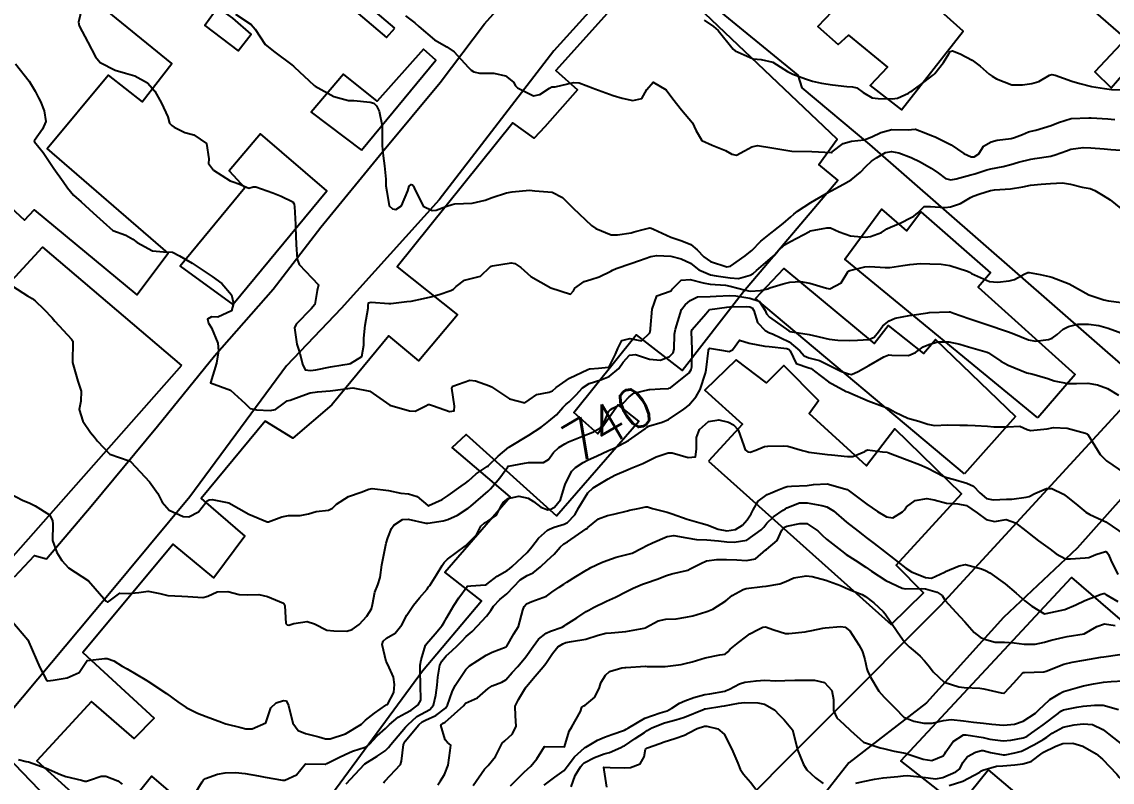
# Model space of a CAD drawing. Header units: metres. Extents: x 318500 to 325275, y 7408834 to 7428799.
# Drawn here: x 323563.2 to 323672.6, y 7420493.1 to 7420569.4 of the extents above; entities that cross this region are included whole.
import ezdxf
from ezdxf.enums import TextEntityAlignment as Align

# ---------------------------------------------------------------- set-up
doc = ezdxf.new("R2010")
doc.units = ezdxf.units.M
doc.header["$MEASUREMENT"] = 0
for name, color, linetype in [('Cotas', 45, 'Continuous'), ('Curvas de Nivel 1m', 11, 'Continuous'), ('Curvas de Nivel 5m', 15, 'Continuous'), ('Edificações', 30, 'Continuous'), ('Vias Primárias', 230, 'Continuous')]:
    doc.layers.add(name, color=color, linetype=linetype)
doc.styles.add('Style-STANDARD', font='STANDARD.shx')

msp = doc.modelspace()

# ---------------------------------------------------------------- linework, layer by layer
at = {"layer": 'Curvas de Nivel 1m', "flags": 128}
for points, elevation in [([(323569.19, 7420570.77), (323568.87, 7420569.36), (323568.94, 7420569), (323569.78, 7420567.35), (323570.55, 7420565.89), (323571.05, 7420565.33), (323572.53, 7420564.55), (323573.56, 7420564.26), (323574.52, 7420563.98), (323575.78, 7420563.27), (323576.51, 7420562.45), (323577.18, 7420561.25), (323577.83, 7420559.88), (323577.99, 7420559.24), (323578.23, 7420559.01), (323578.46, 7420558.84), (323579.53, 7420558.3), (323580.45, 7420558.07), (323581.7, 7420557.19), (323581.95, 7420555.66), (323581.92, 7420555.18), (323582.4, 7420554.53), (323584.08, 7420553.45), (323584.38, 7420553.34), (323584.96, 7420553.14), (323585.96, 7420552.71), (323586.38, 7420552.85), (323586.65, 7420552.85), (323588.37, 7420552.23), (323589.2, 7420551.92), (323590.36, 7420551.33), (323590.47, 7420551.18), (323590.5, 7420551.07), (323590.53, 7420550.89), (323590.62, 7420549.07), (323590.63, 7420548.76), (323590.7, 7420547.06), (323590.8, 7420545.58), (323591.01, 7420545.06), (323592.26, 7420543.71), (323592.94, 7420543.03), (323592.82, 7420542.45), (323592.57, 7420541.04), (323592.22, 7420540.61), (323590.69, 7420539.06), (323590.55, 7420538.71), (323590.76, 7420537.06), (323591.06, 7420536.15), (323591.35, 7420535.05), (323591.59, 7420534.51), (323592.13, 7420534.42), (323592.67, 7420534.5), (323594.14, 7420534.78), (323595.38, 7420535), (323596.02, 7420535.11), (323596.14, 7420535.14), (323597.3, 7420535.83), (323597.51, 7420536.97), (323597.48, 7420537.68), (323597.64, 7420538.97), (323597.94, 7420540.68), (323597.93, 7420540.96), (323597.96, 7420541.23), (323598.22, 7420541.27), (323600.02, 7420541.15), (323600.22, 7420541.16), (323601.8, 7420541.34), (323602.23, 7420541.39), (323603.49, 7420541.64), (323604.23, 7420541.82), (323605.06, 7420542.05), (323606.24, 7420542.46), (323606.5, 7420542.6), (323606.76, 7420542.85), (323607.61, 7420543.49), (323608.26, 7420543.67), (323609.19, 7420543.89), (323610.17, 7420544.81), (323610.22, 7420544.87), (323610.28, 7420544.9), (323610.41, 7420544.94), (323612.28, 7420545.21), (323612.66, 7420545.15), (323613.25, 7420544.77), (323614.27, 7420543.85), (323616.25, 7420542.73), (323618.24, 7420542.07), (323618.52, 7420542.42), (323618.68, 7420542.69), (323619.59, 7420543.35), (323620.26, 7420543.54), (323621.11, 7420543.82), (323622.28, 7420544.4), (323622.44, 7420544.48), (323622.82, 7420544.64), (323624.29, 7420545.16), (323625.15, 7420545.47), (323626.29, 7420545.86), (323626.91, 7420545.97), (323628.29, 7420545.89), (323629.35, 7420545.61), (323630.29, 7420545.19), (323630.64, 7420544.89), (323631.13, 7420544.53), (323632.27, 7420544.03), (323632.86, 7420543.92), (323634.27, 7420543.72), (323635.09, 7420543.66), (323636.27, 7420544), (323636.56, 7420544.17), (323636.89, 7420544.45), (323638.29, 7420545.67), (323638.71, 7420546.01), (323639.08, 7420546.42), (323639.72, 7420547.02), (323640.32, 7420547.38), (323642.21, 7420548.38), (323642.28, 7420548.43), (323642.33, 7420548.45), (323643.95, 7420548.74), (323644.34, 7420548.75), (323645.21, 7420548.34), (323646.33, 7420547.94), (323647.81, 7420547.79), (323648.33, 7420547.85), (323649.43, 7420548.28), (323649.98, 7420548.63), (323650.34, 7420548.8), (323651.37, 7420549.23), (323652.35, 7420549.73), (323652.69, 7420549.91), (323653.1, 7420550.24), (323653.72, 7420550.88), (323654.37, 7420550.88), (323655.79, 7420550.78), (323656.37, 7420550.83), (323657.38, 7420551.18), (323658.38, 7420551.76), (323658.65, 7420551.9), (323659.3, 7420552.16), (323660.39, 7420552.48), (323660.8, 7420552.54), (323662.4, 7420552.66), (323663.64, 7420552.86), (323664.4, 7420553.01), (323665.46, 7420553.13), (323666.4, 7420553.19), (323667.6, 7420553.24), (323668.4, 7420553.12), (323669.59, 7420552.82), (323670.4, 7420552.67), (323670.86, 7420552.47), (323671.68, 7420551.99), (323672.38, 7420551.53), (323674.36, 7420549.95)], 737), ([(323584.61, 7420570.16), (323586.19, 7420569.13), (323586.59, 7420568.67), (323587.58, 7420567.11), (323588.56, 7420566.36), (323590.27, 7420565.07), (323590.42, 7420564.95), (323590.54, 7420564.84), (323592.48, 7420563.05), (323592.52, 7420563.02), (323592.62, 7420562.95), (323594.5, 7420561.9), (323595.97, 7420561.52), (323596.5, 7420561.49), (323598.13, 7420561.34), (323598.49, 7420561.22), (323598.78, 7420560.97), (323599.02, 7420560.43), (323599.33, 7420558.96), (323599.35, 7420557.86), (323599.34, 7420556.96), (323599.43, 7420555.95), (323599.57, 7420554.95), (323599.71, 7420553.63), (323599.7, 7420552.95), (323599.8, 7420552.37), (323600.05, 7420550.94), (323600.36, 7420550.64), (323600.72, 7420550.57), (323601.28, 7420550.93), (323601.92, 7420552.46), (323602.03, 7420552.92), (323602.23, 7420553.07), (323602.38, 7420553.06), (323602.48, 7420552.91), (323602.53, 7420552.75), (323603.45, 7420550.9), (323604.35, 7420550.47), (323604.75, 7420550.49), (323605.74, 7420550.87), (323606.36, 7420551.09), (323606.64, 7420551.13), (323608.36, 7420551.21), (323609.68, 7420551.5), (323610.37, 7420551.79), (323611.81, 7420552.23), (323612.38, 7420552.33), (323614.13, 7420552.5), (323614.38, 7420552.48), (323614.66, 7420552.46), (323616.38, 7420552.32), (323617.44, 7420551.78), (323618.36, 7420550.85), (323618.43, 7420550.76), (323618.49, 7420550.7), (323620.33, 7420548.98), (323620.77, 7420548.67), (323622.32, 7420548.03), (323622.94, 7420548.02), (323624.32, 7420548.25), (323624.63, 7420548.32), (323625.65, 7420548.6), (323626.19, 7420548.73), (323626.33, 7420548.71), (323626.57, 7420548.59), (323628.32, 7420547.81), (323629.42, 7420547.44), (323630.31, 7420547.08), (323630.96, 7420546.53), (323631.6, 7420545.83), (323632.29, 7420545.35), (323633.94, 7420544.84), (323634.28, 7420544.9), (323635.75, 7420545.93), (323636.3, 7420546.35), (323636.42, 7420546.46), (323637.35, 7420547.41), (323638.33, 7420548.21), (323638.46, 7420548.29), (323638.65, 7420548.43), (323639.58, 7420549.18), (323640.35, 7420549.84), (323640.66, 7420550.1), (323641.03, 7420550.4), (323642.37, 7420551.28), (323644.18, 7420552.35), (323644.39, 7420552.46), (323645.64, 7420553.1), (323646.4, 7420553.55), (323647.35, 7420554.32), (323647.86, 7420554.87), (323648.43, 7420555.42), (323648.96, 7420555.77), (323649.86, 7420556.28), (323650.44, 7420556.4), (323651.2, 7420556.26), (323652.43, 7420555.78), (323653.32, 7420555.35), (323654.42, 7420554.72), (323655.15, 7420554.21), (323655.87, 7420553.67), (323656.4, 7420553.55), (323656.94, 7420553.65), (323658.41, 7420554.04), (323658.82, 7420554.16), (323660.02, 7420554.55), (323660.42, 7420554.64), (323661.67, 7420554.87), (323662.42, 7420555.09), (323663.21, 7420555.32), (323664.43, 7420555.61), (323664.83, 7420555.68), (323666.44, 7420555.93), (323666.54, 7420555.95), (323666.87, 7420556.05), (323668.01, 7420556.47), (323668.45, 7420556.61), (323669.68, 7420556.8), (323670.45, 7420556.77), (323671.79, 7420556.65), (323672.45, 7420556.6), (323673.92, 7420556.49)], 736), ([(323631.64, 7420569.56), (323632.6, 7420568.91), (323633.06, 7420568.51), (323634.57, 7420566.65), (323634.76, 7420566.49), (323636.56, 7420565.67), (323637.38, 7420565.63), (323638.55, 7420565.36), (323640, 7420564.42), (323640.54, 7420564.14), (323641.82, 7420563.68), (323642.53, 7420563.44), (323643.41, 7420563.25), (323644.53, 7420563.09), (323645.96, 7420562.9), (323646.53, 7420562.88), (323646.98, 7420562.78), (323647.61, 7420562.31), (323648.51, 7420561.78), (323649.11, 7420561.69), (323650.51, 7420561.66), (323651.04, 7420561.74), (323652.16, 7420562.25), (323652.39, 7420562.39), (323652.52, 7420562.47), (323653.39, 7420563.1), (323654.55, 7420564), (323654.68, 7420564.09), (323654.81, 7420564.22), (323655.68, 7420565.32), (323656.22, 7420566.2), (323656.34, 7420566.43), (323656.57, 7420566.49), (323657.35, 7420566.18), (323658.56, 7420565.56), (323659.36, 7420564.96), (323660.25, 7420564.14), (323660.55, 7420563.93), (323661, 7420563.68), (323662.53, 7420563.09), (323663.58, 7420563.06), (323664.54, 7420563.22), (323665.22, 7420563.4), (323666.31, 7420564.06), (323666.55, 7420564.12), (323666.88, 7420564.06), (323668.54, 7420563.45), (323669.35, 7420563.21), (323670.53, 7420562.92), (323671.83, 7420562.7), (323672.53, 7420562.62), (323673.91, 7420562.59)], 734), ([(323562.54, 7420565.17), (323563.91, 7420563.43), (323564.5, 7420562.44), (323564.86, 7420561.78), (323565.05, 7420561.41), (323565.42, 7420560.46), (323565.58, 7420559.4), (323565.24, 7420558.62), (323564.43, 7420557.5), (323564.4, 7420557.45), (323564.4, 7420557.42), (323564.43, 7420557.37), (323565.3, 7420556.29), (323565.91, 7420555.4), (323566.4, 7420554.68), (323567.32, 7420553.38), (323567.74, 7420552.74), (323568.37, 7420552.02), (323569.11, 7420551.35), (323570.34, 7420550.24), (323571.32, 7420549.33), (323572.32, 7420548.48), (323573.61, 7420547.99), (323574.3, 7420547.6), (323574.74, 7420547.28), (323576.29, 7420546.44), (323577.39, 7420546.34), (323578.29, 7420546.28), (323579, 7420545.94), (323580.28, 7420545.2), (323582.26, 7420543.85), (323583.25, 7420543.16), (323584.23, 7420542.03), (323584.41, 7420541.15), (323584.21, 7420540.41), (323582.83, 7420539.79), (323582.21, 7420539.8), (323581.81, 7420539.58), (323581.91, 7420539.18), (323582.19, 7420538.7), (323582.85, 7420537.17), (323582.92, 7420536.4), (323582.7, 7420535.17), (323582.12, 7420533.18), (323584.11, 7420532.46), (323585.57, 7420531.13), (323586.08, 7420530.63), (323586.71, 7420530.48), (323588.08, 7420530.4), (323588.64, 7420530.53), (323589.4, 7420531.08), (323589.79, 7420531.38), (323590.1, 7420531.45), (323591.27, 7420531.89), (323592.11, 7420532.18), (323592.86, 7420532.28), (323594.11, 7420532.4), (323594.66, 7420532.47), (323596.12, 7420532.67), (323596.4, 7420532.7), (323598.11, 7420532.35), (323600.09, 7420530.94), (323602.08, 7420530.39), (323602.63, 7420530.35), (323603.73, 7420530.89), (323603.95, 7420531.03), (323604.09, 7420531.02), (323604.47, 7420530.88), (323606.08, 7420530.32), (323606.55, 7420530.38), (323606.61, 7420530.85), (323606.31, 7420532.66), (323606.44, 7420532.86), (323608.13, 7420533.46), (323608.7, 7420533.39), (323610.12, 7420532.9), (323610.3, 7420532.8), (323612.1, 7420531.6), (323613.66, 7420531.19), (323614.1, 7420531.47), (323614.84, 7420532.01), (323616.11, 7420532.27), (323616.44, 7420532.4), (323616.81, 7420532.72), (323618.13, 7420533.65), (323619.99, 7420534.53), (323620.14, 7420534.6), (323620.2, 7420534.61), (323621.03, 7420534.66), (323622.04, 7420534.75), (323622.14, 7420534.86), (323622.75, 7420536.05), (323623, 7420536.64), (323623.37, 7420537.45), (323624.19, 7420537.63), (323625.37, 7420537.41), (323626.19, 7420538.21), (323626.25, 7420538.54), (323626.25, 7420538.59), (323626.26, 7420538.65), (323626.43, 7420540.59), (323626.9, 7420541.93), (323628.25, 7420542.4), (323628.36, 7420542.46), (323628.45, 7420542.57), (323629.33, 7420543.49), (323630.26, 7420543.54), (323631.56, 7420543.22), (323632.26, 7420543.08), (323633.78, 7420542.97), (323634.26, 7420542.9), (323635.79, 7420542.47), (323636.25, 7420542.39), (323637.31, 7420542.44), (323638.05, 7420542.63), (323638.25, 7420542.71), (323639.57, 7420543.11), (323640.26, 7420543.27), (323641.31, 7420543.34), (323642.26, 7420543.18), (323643.93, 7420542.68), (323644.25, 7420542.63), (323645.39, 7420543.21), (323646.08, 7420544.33), (323646.19, 7420544.43), (323646.28, 7420544.46), (323647.76, 7420544.84), (323648.29, 7420544.87), (323649.8, 7420544.76), (323650.29, 7420544.77), (323651.6, 7420544.95), (323652.29, 7420545.07), (323653.37, 7420545.15), (323654.29, 7420545.14), (323655.42, 7420545.08), (323656.29, 7420544.96), (323658.07, 7420544.38), (323658.28, 7420544.28), (323658.49, 7420544.17), (323660.27, 7420543.35), (323661.1, 7420543.29), (323662.27, 7420543.42), (323662.8, 7420543.57), (323663.76, 7420544.1), (323664.13, 7420544.24), (323664.28, 7420544.25), (323665.38, 7420544.07), (323666.28, 7420543.87), (323666.53, 7420543.8), (323668.27, 7420543.12), (323670.25, 7420542.01), (323671.77, 7420541.52), (323672.24, 7420541.43), (323673.52, 7420541.24)], 738), ([(323562.24, 7420542.9), (323563.73, 7420541.92), (323564.22, 7420541.65), (323564.52, 7420541.42), (323565.38, 7420540.57), (323566.2, 7420539.72), (323566.36, 7420539.54), (323566.49, 7420539.39), (323568.17, 7420537.56), (323568.28, 7420537.36), (323568.29, 7420537.23), (323568.26, 7420535.36), (323568.27, 7420535.23), (323568.78, 7420533.35), (323569.11, 7420532.34), (323569.08, 7420531.35), (323568.91, 7420530.52), (323569.28, 7420529.35), (323570.05, 7420528.22), (323570.46, 7420527.75), (323570.77, 7420527.33), (323572.02, 7420526.05), (323573.93, 7420525.36), (323574.01, 7420525.34), (323574.1, 7420525.28), (323575.98, 7420523.26), (323576.82, 7420522.1), (323577.27, 7420521.24), (323577.95, 7420520.42), (323579.37, 7420519.78), (323579.94, 7420519.76), (323580.89, 7420520.25), (323581.63, 7420521.18), (323581.78, 7420521.37), (323581.96, 7420521.47), (323582.29, 7420521.5), (323583.96, 7420521.15), (323585.94, 7420520.01), (323587.78, 7420519.25), (323587.93, 7420519.25), (323589.27, 7420519.75), (323589.94, 7420519.88), (323591.1, 7420519.9), (323591.95, 7420520.07), (323592.7, 7420520.28), (323593.95, 7420520.43), (323594.35, 7420520.62), (323594.76, 7420521.01), (323595.97, 7420521.78), (323597.23, 7420522.23), (323597.98, 7420522.54), (323598.32, 7420522.61), (323599.97, 7420522.4), (323601.2, 7420522.14), (323601.97, 7420522.05), (323602.86, 7420521.78), (323603.93, 7420520.88), (323603.96, 7420520.86), (323603.98, 7420520.86), (323604.03, 7420520.88), (323605.34, 7420521.49), (323605.97, 7420521.89), (323607.26, 7420522.84), (323607.69, 7420523.13), (323607.99, 7420523.37), (323608.77, 7420524.05), (323609.87, 7420524.8), (323609.96, 7420524.85), (323610.01, 7420524.89), (323610.99, 7420525.83), (323612.04, 7420526.73), (323612.07, 7420526.75), (323612.12, 7420526.78), (323614.05, 7420527.95), (323615.29, 7420528.73), (323615.72, 7420529.07), (323616.07, 7420529.35), (323616.82, 7420529.98), (323617.46, 7420530.71), (323617.77, 7420531.03), (323618.1, 7420531.3), (323618.8, 7420532), (323619.44, 7420532.68), (323620.12, 7420533.13), (323621.29, 7420533.5), (323622.13, 7420533.83), (323623.07, 7420534.64), (323623.52, 7420535.26), (323624.16, 7420535.96), (323624.76, 7420536.02), (323626.15, 7420535.57), (323627.27, 7420535.46), (323628.16, 7420535.82), (323628.54, 7420536.19), (323628.64, 7420536.56), (323628.68, 7420538.07), (323628.76, 7420538.56), (323628.99, 7420539.34), (323629.39, 7420540.55), (323629.75, 7420541.02), (323630.23, 7420541.46), (323630.97, 7420541.8), (323632.24, 7420541.86), (323632.87, 7420541.87), (323634.24, 7420541.96), (323634.82, 7420541.91), (323636.24, 7420541.68), (323637.16, 7420541.37), (323637.76, 7420540.44), (323637.89, 7420540.1), (323638.22, 7420539.77), (323640.16, 7420538.41), (323640.2, 7420538.38), (323640.26, 7420538.35), (323642.2, 7420538.05), (323642.62, 7420537.94), (323644.19, 7420537.56), (323645.05, 7420537.48), (323646.19, 7420537.45), (323647.03, 7420537.47), (323648.19, 7420537.55), (323648.72, 7420537.77), (323649.16, 7420538.29), (323649.59, 7420538.9), (323650.22, 7420539.42), (323650.82, 7420539.67), (323652.23, 7420539.93), (323652.5, 7420539.97), (323654.08, 7420540.22), (323654.23, 7420540.25), (323654.26, 7420540.25), (323656.23, 7420540.32), (323656.35, 7420540.31), (323656.68, 7420540.19), (323658.22, 7420539.63), (323659, 7420539.37), (323660.21, 7420538.97), (323661.9, 7420538.42), (323662.2, 7420538.32), (323662.73, 7420538.1), (323664.19, 7420537.51), (323664.89, 7420537.38), (323666.19, 7420537.54), (323666.57, 7420537.68), (323667.06, 7420538.05), (323667.68, 7420538.56), (323668.21, 7420538.85), (323669.15, 7420539.08), (323670.22, 7420539.09), (323671.27, 7420538.94), (323672.21, 7420538.68), (323674.2, 7420537.95)], 739), ([(323562.06, 7420509.44), (323563.77, 7420507.42), (323564.63, 7420505.41), (323564.99, 7420504.66), (323565.65, 7420503.39), (323565.72, 7420503.33), (323565.79, 7420503.31), (323566.3, 7420503.38), (323567.72, 7420503.61), (323568.92, 7420504.15), (323569.74, 7420505.34), (323571.5, 7420505.56), (323571.74, 7420505.56), (323572.39, 7420505.3), (323573.24, 7420504.79), (323573.73, 7420504.52), (323575.55, 7420503.44), (323575.72, 7420503.33), (323575.77, 7420503.31), (323575.83, 7420503.26), (323577.7, 7420502.05), (323578.84, 7420501.21), (323579.68, 7420500.63), (323580.79, 7420500.08), (323581.67, 7420499.72), (323583.22, 7420499.16), (323583.55, 7420499.04), (323583.66, 7420499.01), (323585.16, 7420498.63), (323585.65, 7420498.51), (323586.28, 7420498.49), (323587.66, 7420499.1), (323588.17, 7420500.61), (323588.68, 7420501.09), (323589.43, 7420501.34), (323589.69, 7420501.29), (323589.84, 7420501.07), (323589.93, 7420500.82), (323590.37, 7420499.06), (323590.91, 7420498.31), (323591.65, 7420498.02), (323592.97, 7420497.7), (323593.64, 7420497.49), (323594.11, 7420497.48), (323595.65, 7420498), (323597.25, 7420498.97), (323597.47, 7420499.16), (323597.67, 7420499.36), (323598.55, 7420500.08), (323599.69, 7420500.88), (323599.73, 7420500.9), (323599.86, 7420500.94), (323600.5, 7420502.13), (323600.56, 7420502.93), (323600.46, 7420503.66), (323599.89, 7420504.94), (323599.74, 7420505.26), (323599.32, 7420506.94), (323599.43, 7420507.29), (323599.78, 7420507.59), (323600.63, 7420508.08), (323601.3, 7420508.92), (323601.81, 7420509.89), (323602.47, 7420510.9), (323603.09, 7420511.63), (323603.84, 7420512.5), (323604, 7420512.72), (323604.11, 7420512.88), (323604.8, 7420513.93), (323605.37, 7420514.87), (323605.56, 7420515.18), (323605.89, 7420515.52), (323607.69, 7420516.83), (323607.8, 7420516.93), (323607.9, 7420517.03), (323608.8, 7420517.94), (323609.24, 7420518.81), (323609.6, 7420519.14), (323609.94, 7420519.33), (323610.82, 7420519.92), (323611.23, 7420520.79), (323611.51, 7420521.24), (323611.97, 7420521.6), (323613.05, 7420521.84), (323613.97, 7420521.64), (323614.51, 7420521.29), (323615.27, 7420520.73), (323615.96, 7420520.46), (323616.19, 7420520.48), (323616.63, 7420520.71), (323617.22, 7420521.46), (323617.61, 7420522.7), (323617.7, 7420522.99), (323617.99, 7420523.64), (323618.38, 7420524.32), (323618.75, 7420524.69), (323619.5, 7420525.2), (323620.02, 7420525.47), (323620.83, 7420525.85), (323622.04, 7420526.39), (323622.22, 7420526.46), (323622.63, 7420526.64), (323624.05, 7420527.41), (323625.73, 7420528.59), (323625.91, 7420528.74), (323626.06, 7420528.83), (323627.42, 7420529.23), (323628.08, 7420529.53), (323629.62, 7420530.55), (323629.88, 7420530.75), (323630.1, 7420530.96), (323630.83, 7420531.81), (323631.24, 7420532.52), (323631.78, 7420534.15), (323631.86, 7420534.51), (323632.1, 7420536.44), (323632.1, 7420536.51), (323632.11, 7420536.57), (323632.17, 7420536.68), (323633.2, 7420536.5), (323634.17, 7420536.32), (323634.49, 7420536.49), (323635.19, 7420537.47), (323636.18, 7420537.17), (323637.73, 7420536.88), (323638.18, 7420536.82), (323639.96, 7420536.62), (323640.17, 7420536.54), (323640.28, 7420536.41), (323640.88, 7420535.12), (323642.15, 7420534.68), (323642.39, 7420534.62), (323642.73, 7420534.37), (323644.13, 7420533.3), (323645.91, 7420532.33), (323646.12, 7420532.24), (323646.27, 7420532.18), (323648.11, 7420531.4), (323649.54, 7420530.84), (323650.1, 7420530.64), (323650.82, 7420530.26), (323652.08, 7420529.64), (323653.2, 7420529.36), (323654.08, 7420529.06), (323654.78, 7420528.92), (323656.08, 7420528.99), (323657.3, 7420528.96), (323658.08, 7420528.93), (323658.83, 7420528.91), (323660.08, 7420528.83), (323660.72, 7420528.77), (323662.08, 7420528.79), (323663.32, 7420528.86), (323664.07, 7420528.51), (323664.41, 7420528.42), (323666.08, 7420528.58), (323666.72, 7420528.7), (323668.08, 7420528.65), (323669.93, 7420528.15), (323670.07, 7420528.08), (323670.12, 7420528.06), (323670.17, 7420528.01), (323670.32, 7420527.75), (323671.4, 7420525.99), (323672.03, 7420525.38), (323673.82, 7420524.14)], 741), ([(323580.62, 7420492.14), (323581.28, 7420493.18), (323581.39, 7420493.37), (323581.59, 7420493.52), (323582.82, 7420493.94), (323583.59, 7420494.09), (323584.61, 7420494.12), (323585.59, 7420494.01), (323586.93, 7420493.77), (323587.59, 7420493.65), (323589.32, 7420493.33), (323589.58, 7420493.34), (323590.75, 7420493.89), (323591.61, 7420494.95), (323591.68, 7420494.97), (323593.61, 7420494.94), (323593.67, 7420494.96), (323593.77, 7420495.02), (323595, 7420495.62), (323595.62, 7420495.93), (323596.35, 7420496.26), (323597.64, 7420496.66), (323597.84, 7420496.76), (323598.05, 7420496.96), (323598.82, 7420497.78), (323599.66, 7420498.53), (323600.06, 7420498.93), (323600.93, 7420499.66), (323601.68, 7420500.05), (323602.23, 7420500.36), (323602.95, 7420500.89), (323603.21, 7420501.37), (323603.18, 7420502.89), (323603.16, 7420504.31), (323603.16, 7420504.89), (323603.24, 7420505.4), (323603.69, 7420506.88), (323603.72, 7420506.93), (323603.77, 7420507.01), (323604.64, 7420508.02), (323605.34, 7420508.86), (323605.53, 7420509.14), (323605.81, 7420509.66), (323606.51, 7420510.85), (323607.04, 7420511.64), (323607.85, 7420512.77), (323607.88, 7420512.79), (323608.23, 7420512.82), (323609.71, 7420512.94), (323609.85, 7420513.01), (323610.86, 7420513.8), (323611.87, 7420514.37), (323612.11, 7420514.54), (323612.37, 7420514.77), (323613.89, 7420516.19), (323614.36, 7420516.74), (323615.03, 7420517.62), (323615.93, 7420518.42), (323616.12, 7420518.53), (323616.6, 7420518.71), (323617.61, 7420519.03), (323617.94, 7420519.2), (323618.68, 7420519.96), (323619.07, 7420520.68), (323619.97, 7420522.15), (323620.52, 7420522.66), (323622, 7420523.57), (323622.69, 7420523.94), (323624.01, 7420524.5), (323624.34, 7420524.62), (323625.51, 7420525.1), (323626.02, 7420525.37), (323626.83, 7420525.78), (323628.03, 7420526.16), (323628.44, 7420526.16), (323630.03, 7420525.71), (323630.79, 7420525.76), (323630.89, 7420526.53), (323630.88, 7420527.7), (323631.18, 7420528.52), (323632.08, 7420529.32), (323633.11, 7420529.47), (323634.08, 7420529.25), (323634.59, 7420528.99), (323635.05, 7420528.48), (323635.62, 7420526.89), (323635.75, 7420526.46), (323636.04, 7420526.26), (323636.25, 7420526.25), (323636.83, 7420526.45), (323637.69, 7420526.79), (323638.05, 7420526.84), (323639.57, 7420526.89), (323640.05, 7420526.84), (323641.53, 7420526.39), (323642.04, 7420526.27), (323642.17, 7420526.24), (323644.03, 7420525.99), (323644.42, 7420525.96), (323646.03, 7420525.8), (323646.56, 7420525.79), (323647.77, 7420526.3), (323647.92, 7420526.42), (323648.04, 7420526.47), (323649.56, 7420526.28), (323650.04, 7420526.23), (323650.09, 7420526.22), (323652.03, 7420525.47), (323653.25, 7420525.01), (323654.02, 7420524.67), (323654.93, 7420524.21), (323655.63, 7420523.82), (323656.01, 7420523.7), (323656.64, 7420523.54), (323658, 7420523.14), (323658.67, 7420522.84), (323659.3, 7420522.15), (323659.98, 7420521.58), (323660.64, 7420521.47), (323661.98, 7420521.52), (323662.54, 7420521.54), (323663.98, 7420521.74), (323664.27, 7420521.8), (323664.85, 7420522.08), (323666, 7420522.61), (323666.55, 7420522.61), (323667.7, 7420522.03), (323667.99, 7420521.83), (323668.94, 7420521.06), (323669.96, 7420520.21), (323670.37, 7420520), (323671.95, 7420519.25), (323673.86, 7420517.95)], 742), ([(323595.71, 7420492.99), (323596.63, 7420493.94), (323597.55, 7420494.96), (323597.59, 7420494.98), (323597.61, 7420495), (323598.82, 7420495.75), (323599.63, 7420496.3), (323599.96, 7420496.61), (323600.19, 7420496.93), (323601.66, 7420498.65), (323601.9, 7420498.91), (323602.82, 7420499.74), (323603.68, 7420500.21), (323604.13, 7420500.43), (323604.5, 7420500.87), (323604.72, 7420501.86), (323604.84, 7420502.87), (323604.93, 7420503.66), (323605.13, 7420504.87), (323605.32, 7420505.29), (323605.75, 7420505.8), (323606.31, 7420506.3), (323606.89, 7420506.84), (323607.33, 7420507.29), (323607.78, 7420507.74), (323608.35, 7420508.27), (323608.89, 7420508.81), (323609.81, 7420509.8), (323610.25, 7420510.36), (323610.52, 7420510.79), (323611.15, 7420511.47), (323611.84, 7420512.04), (323612.56, 7420512.77), (323613.18, 7420513.44), (323613.87, 7420513.86), (323614.48, 7420514.13), (323615.23, 7420514.73), (323615.89, 7420515.37), (323616.58, 7420516.02), (323617.2, 7420516.71), (323617.58, 7420517.04), (323617.92, 7420517.25), (323619.81, 7420518.56), (323619.93, 7420518.63), (323619.98, 7420518.67), (323621.04, 7420519.56), (323621.95, 7420519.9), (323622.57, 7420520.02), (323623.96, 7420520.36), (323624.16, 7420520.41), (323625.03, 7420520.6), (323625.8, 7420520.75), (323625.96, 7420520.74), (323626.46, 7420520.58), (323627.95, 7420520.22), (323628.45, 7420520.06), (323629.94, 7420519.51), (323631.35, 7420519.11), (323631.94, 7420518.95), (323633.07, 7420518.5), (323633.93, 7420518.34), (323634.8, 7420518.48), (323635.49, 7420518.92), (323635.95, 7420519.46), (323636.35, 7420520.06), (323636.56, 7420520.45), (323637.08, 7420521.34), (323637.98, 7420521.99), (323638.29, 7420522.12), (323639.01, 7420522.42), (323639.69, 7420522.71), (323639.99, 7420522.81), (323640.43, 7420522.84), (323642, 7420522.9), (323642.62, 7420523), (323644, 7420523.05), (323645.76, 7420522.56), (323645.99, 7420522.48), (323646.1, 7420522.44), (323646.24, 7420522.33), (323647.97, 7420521.01), (323649.03, 7420520.28), (323649.95, 7420519.75), (323650.57, 7420519.65), (323651.55, 7420520.25), (323651.75, 7420520.46), (323651.97, 7420520.74), (323652.82, 7420521.39), (323653.98, 7420521.6), (323654.72, 7420521.47), (323655.97, 7420521.14), (323657.1, 7420521.05), (323657.97, 7420520.9), (323659.05, 7420520.15), (323659.95, 7420519.48), (323660.78, 7420519.29), (323661.95, 7420519.48), (323662.9, 7420519.15), (323663.93, 7420518.36), (323664.28, 7420518.08), (323665.2, 7420517.35), (323665.92, 7420516.83), (323666.37, 7420516.51), (323666.97, 7420516.04), (323667.9, 7420515.55), (323668.4, 7420515.53), (323669.9, 7420515.64), (323670.25, 7420515.66), (323670.95, 7420515.99), (323671.91, 7420516.29), (323672.1, 7420516.17), (323672.23, 7420515.98), (323672.47, 7420515.4), (323673.17, 7420513.96)], 743), ([(323599.46, 7420493.07), (323599.59, 7420493.25), (323601.16, 7420494.92), (323601.28, 7420495.25), (323601.48, 7420496.91), (323601.64, 7420497.25), (323603.02, 7420498.89), (323603.35, 7420499.2), (323603.67, 7420499.36), (323604.73, 7420499.82), (323605.69, 7420500.58), (323605.88, 7420500.86), (323606.37, 7420502.19), (323606.67, 7420502.85), (323607.74, 7420504.44), (323608.11, 7420504.82), (323609.76, 7420505.87), (323610.39, 7420506.17), (323611.77, 7420506.71), (323611.84, 7420506.78), (323612.54, 7420508.01), (323613.01, 7420508.76), (323613.46, 7420510.39), (323613.59, 7420510.75), (323613.83, 7420511.03), (323614.36, 7420511.26), (323615.84, 7420511.79), (323616.37, 7420512.19), (323617.11, 7420512.71), (323617.57, 7420512.99), (323617.86, 7420513.19), (323618.77, 7420513.78), (323619.88, 7420514.44), (323620.02, 7420514.52), (323620.27, 7420514.66), (323621.36, 7420515.18), (323621.89, 7420515.39), (323622.83, 7420515.7), (323623.9, 7420515.96), (323624.41, 7420516.11), (323625.4, 7420516.6), (323625.91, 7420516.88), (323626.48, 7420517.14), (323627.92, 7420517.78), (323628.6, 7420517.88), (323629.92, 7420517.64), (323630.87, 7420517.48), (323631.92, 7420517.45), (323633.08, 7420517.34), (323633.92, 7420517.25), (323634.66, 7420517.22), (323635.92, 7420517.43), (323637.37, 7420518.44), (323637.63, 7420518.73), (323637.94, 7420519.11), (323638.62, 7420519.75), (323639.57, 7420520.41), (323639.81, 7420520.56), (323639.96, 7420520.65), (323641.21, 7420521.15), (323641.97, 7420521.16), (323643.45, 7420520.88), (323643.97, 7420520.77), (323644.63, 7420520.34), (323645.94, 7420519.23), (323647.1, 7420518.31), (323647.57, 7420517.95), (323647.92, 7420517.68), (323648.7, 7420517.07), (323649.74, 7420516.27), (323649.91, 7420516.14), (323650.36, 7420515.81), (323651.89, 7420514.6), (323652.47, 7420514.24), (323653.87, 7420513.66), (323654.47, 7420513.61), (323655.77, 7420514.19), (323655.83, 7420514.24), (323655.88, 7420514.26), (323657.23, 7420514.84), (323657.89, 7420514.97), (323659.49, 7420514.54), (323659.88, 7420514.37), (323660.32, 7420514.13), (323661.86, 7420513.02), (323662.97, 7420512.1), (323663.84, 7420511.33), (323664.55, 7420510.79), (323665.75, 7420510.06), (323665.83, 7420510.04), (323665.85, 7420510.04), (323665.98, 7420510.06), (323667.83, 7420510.47), (323668.94, 7420510.92), (323669.84, 7420511.37), (323671.49, 7420511.99), (323671.77, 7420512.06), (323671.85, 7420512.05), (323671.97, 7420511.98), (323673.15, 7420511.27)], 744), ([(323608.47, 7420492.82), (323609.61, 7420494.44), (323609.78, 7420494.63), (323609.96, 7420494.8), (323610.7, 7420495.71), (323611.23, 7420496.78), (323611.38, 7420497.05), (323611.65, 7420497.28), (323612.42, 7420498), (323612.77, 7420498.76), (323612.72, 7420499.8), (323612.69, 7420500.76), (323613.01, 7420501.45), (323613.72, 7420502.59), (323613.77, 7420502.69), (323613.81, 7420502.75), (323614.68, 7420503.79), (323615.49, 7420504.72), (323615.75, 7420505.06), (323616.44, 7420506.04), (323616.98, 7420506.71), (323617.45, 7420507.03), (323617.78, 7420507.15), (323618.33, 7420507.24), (323619.78, 7420507.49), (323621.02, 7420507.88), (323621.79, 7420508.08), (323622.31, 7420508.12), (323623.79, 7420508.26), (323625.64, 7420508.59), (323625.77, 7420508.62), (323625.8, 7420508.64), (323627.04, 7420509.34), (323627.81, 7420509.49), (323628.83, 7420509.53), (323629.82, 7420509.68), (323630.51, 7420509.84), (323631.83, 7420510.24), (323632.03, 7420510.31), (323632.52, 7420510.5), (323633.84, 7420511.34), (323634.46, 7420511.86), (323635.58, 7420512.46), (323635.77, 7420512.54), (323635.85, 7420512.56), (323637.51, 7420512.78), (323637.86, 7420512.81), (323639.25, 7420513.03), (323639.86, 7420513.27), (323640.64, 7420513.62), (323641.87, 7420513.83), (323642.48, 7420513.76), (323643.87, 7420513.39), (323645.32, 7420512.87), (323645.85, 7420512.63), (323646.55, 7420512.32), (323647.5, 7420511.96), (323647.84, 7420511.78), (323648.67, 7420511.12), (323649.6, 7420510.27), (323649.83, 7420510.02), (323651.02, 7420508.26), (323651.78, 7420507.16), (323652.23, 7420506.7), (323652.84, 7420506.23), (323653.32, 7420505.78), (323653.76, 7420505.31), (323654.26, 7420504.71), (323654.64, 7420504.21), (323655.73, 7420503.18), (323657.2, 7420502.71), (323657.73, 7420502.65), (323659.31, 7420502.56), (323659.73, 7420502.51), (323661.47, 7420502.11), (323661.72, 7420502.06), (323661.76, 7420502.07), (323661.79, 7420502.11), (323662.72, 7420503.12), (323663.61, 7420504.09), (323663.69, 7420504.15), (323663.75, 7420504.15), (323663.81, 7420504.15), (323665.75, 7420504.21), (323665.96, 7420504.26), (323667.76, 7420504.98), (323668.59, 7420505.19), (323669.76, 7420505.39), (323671.47, 7420505.69), (323671.77, 7420505.73), (323673.37, 7420505.96)], 746), ([(323612.23, 7420492.77), (323613.6, 7420494.14), (323614.24, 7420494.74), (323614.86, 7420495.49), (323615.64, 7420496.72), (323617.64, 7420496.7), (323618.1, 7420498.26), (323618.38, 7420498.69), (323619.25, 7420500.24), (323619.36, 7420500.68), (323619.57, 7420500.79), (323619.69, 7420500.84), (323620.68, 7420501.68), (323621.13, 7420502.65), (323621.29, 7420503.09), (323621.74, 7420503.87), (323622.15, 7420504.23), (323623.39, 7420504.62), (323623.71, 7420504.66), (323623.75, 7420504.66), (323623.79, 7420504.66), (323625.75, 7420504.77), (323625.93, 7420504.76), (323627.75, 7420504.73), (323629.35, 7420504.95), (323629.75, 7420505.03), (323630.45, 7420505.22), (323631.76, 7420505.63), (323633.21, 7420505.93), (323633.76, 7420505.97), (323634.03, 7420506.22), (323634.27, 7420506.48), (323635.11, 7420507.14), (323635.79, 7420507.7), (323636.24, 7420508.01), (323637.08, 7420508.44), (323637.55, 7420508.69), (323637.8, 7420508.71), (323638.63, 7420508.42), (323639.8, 7420508.07), (323640.14, 7420508.05), (323641.8, 7420508.22), (323641.93, 7420508.25), (323642.47, 7420508.37), (323643.56, 7420508.6), (323643.8, 7420508.62), (323645.38, 7420508.76), (323645.81, 7420508.69), (323646.26, 7420508.32), (323647.16, 7420506.93), (323647.5, 7420506.3), (323647.58, 7420506.11), (323647.76, 7420505.46), (323647.96, 7420504.51), (323648.04, 7420504.3), (323648.35, 7420503.68), (323649.18, 7420502.28), (323649.71, 7420501.67), (323651.11, 7420500.26), (323651.38, 7420499.95), (323651.68, 7420499.67), (323652.7, 7420499.25), (323653.68, 7420499.07), (323654.52, 7420499.05), (323655.68, 7420499.33), (323656.45, 7420499.42), (323657.68, 7420499.29), (323658.68, 7420499.16), (323659.68, 7420499.06), (323660.52, 7420498.97), (323661.68, 7420498.87), (323662.81, 7420498.97), (323663.68, 7420499.27), (323664.9, 7420500.07), (323665.31, 7420500.45), (323665.7, 7420500.85), (323666.34, 7420501.42), (323667.33, 7420502.04), (323667.58, 7420502.17), (323667.72, 7420502.25), (323669.1, 7420502.65), (323669.73, 7420502.81), (323670.71, 7420503.02), (323671.74, 7420503.16), (323672.48, 7420503.23), (323673.74, 7420503.32)], 747), ([(323615.59, 7420492.86), (323616.67, 7420493.64), (323617.61, 7420494.33), (323617.9, 7420494.7), (323618.62, 7420495.7), (323619.64, 7420496.59), (323619.69, 7420496.62), (323619.78, 7420496.67), (323620.94, 7420497.36), (323621.66, 7420497.67), (323622.37, 7420497.92), (323623.67, 7420498.37), (323623.83, 7420498.45), (323624.05, 7420498.61), (323625.68, 7420499.57), (323627.22, 7420500.1), (323627.69, 7420500.23), (323627.93, 7420500.31), (323628.42, 7420500.55), (323629.17, 7420501.07), (323629.7, 7420501.31), (323630.6, 7420501.63), (323631.71, 7420501.92), (323632.21, 7420502.01), (323633.72, 7420502.28), (323633.87, 7420502.33), (323634.19, 7420502.48), (323635.19, 7420503.01), (323635.73, 7420503.16), (323636.86, 7420503.32), (323637.73, 7420503.36), (323638.83, 7420503.32), (323639.73, 7420503.34), (323640.75, 7420503.38), (323641.74, 7420503.38), (323642.71, 7420503.39), (323643.73, 7420503.14), (323644.47, 7420502.34), (323644.63, 7420501.42), (323644.63, 7420500.34), (323644.97, 7420499.61), (323645.68, 7420498.95), (323646.33, 7420498.31), (323647.65, 7420497.17), (323649.32, 7420496.6), (323649.64, 7420496.52), (323650.73, 7420496.25), (323651.64, 7420496.1), (323651.82, 7420496.06), (323653.63, 7420495.45), (323654.51, 7420495.33), (323655.63, 7420495.79), (323655.81, 7420496.01), (323655.91, 7420496.19), (323656.63, 7420497.21), (323657.67, 7420497.88), (323657.93, 7420497.9), (323659.66, 7420497.61), (323660.32, 7420497.47), (323661.66, 7420497.29), (323662.41, 7420497.35), (323663.66, 7420497.58), (323664.02, 7420497.73), (323664.55, 7420498.08), (323665.68, 7420498.89), (323667.16, 7420500.04), (323667.45, 7420500.28), (323667.7, 7420500.4), (323669.05, 7420500.66), (323669.7, 7420500.76), (323670.81, 7420500.88), (323671.7, 7420500.86), (323673.22, 7420500.44)], 748), ([(323618.3, 7420492.69), (323618.72, 7420493.81), (323619.23, 7420494.68), (323619.39, 7420494.89), (323619.62, 7420495.08), (323620.66, 7420495.62), (323621.63, 7420495.98), (323622.14, 7420496.13), (323623.27, 7420496.62), (323623.53, 7420496.74), (323623.64, 7420496.8), (323624.73, 7420497.52), (323625.66, 7420498.14), (323625.94, 7420498.31), (323626.4, 7420498.58), (323627.68, 7420499.09), (323628.82, 7420499.4), (323629.68, 7420499.68), (323631.66, 7420500.48), (323631.69, 7420500.49), (323631.79, 7420500.51), (323633.41, 7420500.77), (323633.69, 7420500.81), (323635.1, 7420501.07), (323635.7, 7420501.14), (323637.05, 7420501.09), (323637.7, 7420500.96), (323638.71, 7420500.41), (323639.19, 7420499.91), (323639.68, 7420499.41), (323640.53, 7420498.39), (323640.83, 7420497.21), (323641.01, 7420496.39), (323641.62, 7420494.91), (323641.96, 7420494.37), (323642.81, 7420493.57), (323643.6, 7420493.01)], 749), ([(323646.88, 7420493.03), (323647.6, 7420493.21), (323648.76, 7420493.44), (323649.6, 7420493.59), (323651.09, 7420493.73), (323651.61, 7420493.78), (323652.04, 7420493.8), (323653.6, 7420493.64), (323654.9, 7420493.49), (323655.6, 7420493.62), (323656.92, 7420494.18), (323657.3, 7420494.49), (323657.62, 7420495.12), (323658.09, 7420495.71), (323658.89, 7420496.15), (323659.47, 7420496.31), (323659.64, 7420496.31), (323660.4, 7420496.13), (323661.64, 7420495.88), (323661.86, 7420495.88), (323662.82, 7420496.1), (323663.48, 7420496.25), (323663.64, 7420496.31), (323664.8, 7420496.93), (323665.66, 7420497.42), (323666.05, 7420497.67), (323666.59, 7420498.05), (323667.68, 7420498.66), (323668.79, 7420498.9), (323669.68, 7420498.98), (323670.61, 7420498.93), (323671.67, 7420498.43), (323671.93, 7420498.23), (323672.25, 7420497.97), (323673.65, 7420496.85)], 749), ([(323562.85, 7420495.42), (323563.61, 7420495.23), (323563.84, 7420495.18), (323565.6, 7420494.54), (323567.06, 7420493.9), (323567.59, 7420493.7), (323569.15, 7420493.34), (323569.5, 7420493.25), (323569.58, 7420493.23), (323569.67, 7420493.23), (323569.95, 7420493.33), (323571.14, 7420493.76), (323571.59, 7420493.75), (323572.82, 7420493.29), (323573.24, 7420492.94)], 742)]:
    msp.add_lwpolyline(points, dxfattribs=dict(at, elevation=elevation))
at = {"layer": 'Curvas de Nivel 5m', "flags": 128}
for points, elevation in [([(323601.69, 7420570), (323602.6, 7420569.28), (323603.02, 7420568.91), (323604.58, 7420567.58), (323605.81, 7420566.87), (323606.56, 7420566.38), (323607.97, 7420564.84), (323608.26, 7420564.55), (323608.54, 7420564.39), (323609.09, 7420564.26), (323610.53, 7420564.24), (323611.72, 7420563.98), (323612.53, 7420563.34), (323612.72, 7420562.98), (323612.9, 7420562.77), (323614.51, 7420561.96), (323615.17, 7420562.09), (323616.13, 7420562.73), (323616.36, 7420562.89), (323616.52, 7420562.88), (323616.68, 7420562.88), (323618.53, 7420563.32), (323619.1, 7420563.27), (323620.52, 7420562.74), (323620.68, 7420562.67), (323622.51, 7420561.99), (323623.41, 7420561.73), (323624.5, 7420561.51), (323625.4, 7420561.71), (323625.89, 7420562.6), (323626.53, 7420563.34), (323627.84, 7420562.58), (323628.51, 7420561.68), (323629.38, 7420560.56), (323630.47, 7420559.27), (323630.82, 7420558.53), (323631.41, 7420557.49), (323632.45, 7420557.04), (323633.8, 7420556.5), (323634.43, 7420556.13), (323634.88, 7420556.03), (323635.71, 7420556.47), (323636.44, 7420556.85), (323636.99, 7420556.99), (323638.44, 7420556.75), (323640.44, 7420556.41), (323642.44, 7420556.38), (323644.44, 7420556.29), (323644.48, 7420556.31), (323644.51, 7420556.35), (323645.59, 7420557.19), (323646.45, 7420557.42), (323647.7, 7420557.56), (323648.46, 7420557.85), (323649.37, 7420558.29), (323650.47, 7420558.6), (323652.15, 7420558.57), (323652.47, 7420558.59), (323652.87, 7420558.64), (323653.89, 7420558.23), (323654.47, 7420557.98), (323654.82, 7420557.86), (323656.45, 7420557.06), (323657.72, 7420556.18), (323658.44, 7420555.85), (323658.74, 7420555.86), (323659.21, 7420556.16), (323659.69, 7420556.91), (323660.46, 7420557.37), (323661.06, 7420557.54), (323662.46, 7420557.71), (323662.79, 7420557.78), (323663.61, 7420558.1), (323664.21, 7420558.36), (323664.47, 7420558.44), (323664.93, 7420558.54), (323666.48, 7420559), (323667.22, 7420559.31), (323668.49, 7420559.7), (323670.26, 7420559.78), (323670.49, 7420559.77), (323672.15, 7420559.65), (323672.49, 7420559.62), (323672.87, 7420559.59)], 735), ([(323561.97, 7420522.08), (323563.24, 7420521.43), (323563.96, 7420521.12), (323564.5, 7420520.87), (323565.94, 7420519.97), (323566.24, 7420519.39), (323566.28, 7420519.03), (323566.26, 7420517.38), (323566.67, 7420516.16), (323567.17, 7420515.37), (323567.87, 7420514.63), (323569.85, 7420513.34), (323571.65, 7420511.31), (323571.74, 7420511.23), (323571.82, 7420511.24), (323571.94, 7420511.31), (323573.02, 7420512.11), (323573.83, 7420512.08), (323574.93, 7420512.17), (323575.84, 7420512.3), (323577.03, 7420512.05), (323577.83, 7420511.86), (323579.24, 7420511.79), (323579.83, 7420511.78), (323581.33, 7420511.68), (323581.83, 7420511.79), (323582.78, 7420512.22), (323583.84, 7420512.25), (323584.99, 7420511.97), (323585.83, 7420511.93), (323586.97, 7420511.98), (323587.83, 7420511.75), (323589.43, 7420511.08), (323589.58, 7420510.83), (323589.68, 7420509.07), (323589.8, 7420508.92), (323589.98, 7420508.88), (323590.46, 7420509.06), (323591.8, 7420509.25), (323592.53, 7420509.03), (323593.79, 7420508.39), (323594.48, 7420508.32), (323595.79, 7420508.3), (323596.32, 7420508.46), (323597.02, 7420508.97), (323597.81, 7420509.79), (323598.25, 7420510.52), (323598.36, 7420510.95), (323598.6, 7420512.2), (323598.91, 7420512.95), (323599.13, 7420513.68), (323599.3, 7420514.95), (323599.39, 7420515.44), (323599.69, 7420516.94), (323599.73, 7420517.11), (323599.91, 7420517.65), (323600.26, 7420518.6), (323600.52, 7420518.93), (323601.39, 7420519.47), (323601.94, 7420519.53), (323603.7, 7420519.12), (323603.93, 7420519.11), (323605.46, 7420519.35), (323605.94, 7420519.48), (323606.88, 7420519.91), (323607.96, 7420520.61), (323608.08, 7420520.7), (323608.24, 7420520.83), (323609.98, 7420522.34), (323610.21, 7420522.57), (323610.42, 7420522.8), (323611.13, 7420523.65), (323611.94, 7420524.78), (323611.97, 7420524.82), (323612.01, 7420524.84), (323613.62, 7420525.15), (323614.02, 7420525.2), (323615.53, 7420525.21), (323616.02, 7420525.5), (323616.53, 7420526.22), (323617.06, 7420526.71), (323617.66, 7420527.09), (323618.05, 7420527.27), (323619.03, 7420527.67), (323620.05, 7420528.09), (323620.46, 7420528.26), (323621.19, 7420528.66), (323621.58, 7420529.14), (323622.09, 7420530.35), (323622.23, 7420530.5), (323622.49, 7420530.64), (323623.54, 7420531.18), (323624.11, 7420531.79), (323624.59, 7420532.14), (323626.12, 7420532.52), (323626.19, 7420532.52), (323627.22, 7420532.58), (323628.06, 7420532.63), (323628.12, 7420532.64), (323628.26, 7420532.7), (323630.14, 7420534.19), (323630.36, 7420534.54), (323630.42, 7420534.81), (323630.43, 7420536.54), (323630.39, 7420538.35), (323630.45, 7420538.54), (323631.81, 7420540.11), (323632.16, 7420540.51), (323632.2, 7420540.53), (323632.22, 7420540.54), (323633.93, 7420540.79), (323634.22, 7420540.81), (323635.86, 7420540.83), (323636.23, 7420540.8), (323636.48, 7420540.71), (323636.64, 7420540.45), (323637.01, 7420539.24), (323637.76, 7420538.44), (323638.2, 7420538.21), (323638.52, 7420538.1), (323640.18, 7420537.31), (323641.25, 7420536.39), (323641.67, 7420535.9), (323642.16, 7420535.71), (323643.24, 7420535.44), (323644.16, 7420534.95), (323645.44, 7420534.34), (323646.15, 7420534.08), (323646.45, 7420534.02), (323647.1, 7420534.32), (323648.16, 7420534.94), (323649.67, 7420535.79), (323650.17, 7420535.99), (323650.47, 7420535.96), (323652.17, 7420535.92), (323652.86, 7420536.24), (323653.62, 7420536.79), (323654.18, 7420537.03), (323655.1, 7420537.29), (323656.19, 7420537.31), (323657.3, 7420537.06), (323658.18, 7420536.8), (323660.06, 7420536.25), (323660.17, 7420536.21), (323660.3, 7420536.14), (323661.41, 7420535.37), (323662.16, 7420534.95), (323664.04, 7420534.2), (323664.15, 7420534.16), (323664.21, 7420534.15), (323664.53, 7420534.08), (323666.14, 7420533.62), (323666.79, 7420533.4), (323668.14, 7420533.12), (323669.03, 7420533.13), (323670.14, 7420533.15), (323671.14, 7420533), (323672.13, 7420532.62), (323673.24, 7420531.96)], 740), ([(323604.93, 7420492.87), (323605.19, 7420493.27), (323605.6, 7420493.9), (323605.96, 7420494.85), (323606.15, 7420496.33), (323606.22, 7420496.85), (323605.9, 7420497.11), (323605.65, 7420497.39), (323605.23, 7420498.86), (323605.47, 7420499.05), (323605.66, 7420499.17), (323607.52, 7420500.83), (323607.59, 7420500.93), (323607.69, 7420501.06), (323608.9, 7420501.61), (323609.71, 7420502.3), (323609.96, 7420502.55), (323610.38, 7420502.79), (323611.35, 7420503.16), (323611.73, 7420503.42), (323612.38, 7420504.13), (323612.94, 7420504.76), (323613.76, 7420505.7), (323614.49, 7420506.74), (323615.04, 7420507.47), (323615.79, 7420508.08), (323616.23, 7420508.28), (323617.4, 7420508.7), (323617.66, 7420508.84), (323617.8, 7420508.96), (323618.86, 7420509.64), (323619.82, 7420510.26), (323620.08, 7420510.41), (323620.53, 7420510.66), (323621.84, 7420511.29), (323622.76, 7420511.71), (323623.85, 7420512.28), (323624.51, 7420512.61), (323625.46, 7420512.99), (323625.86, 7420513.13), (323626.93, 7420513.51), (323627.87, 7420513.87), (323628.4, 7420514.03), (323629.88, 7420514.36), (323630.01, 7420514.41), (323630.25, 7420514.53), (323631.31, 7420515.09), (323631.89, 7420515.34), (323632.92, 7420515.48), (323633.89, 7420515.46), (323634.93, 7420515.44), (323635.89, 7420515.38), (323636.81, 7420515.54), (323637.84, 7420516.43), (323637.91, 7420516.49), (323638.96, 7420517.38), (323639.46, 7420518.41), (323639.65, 7420518.69), (323639.94, 7420518.83), (323641.24, 7420519.1), (323641.94, 7420519.1), (323643.06, 7420518.36), (323643.49, 7420517.92), (323643.92, 7420517.52), (323645.42, 7420516.33), (323645.9, 7420515.99), (323646.81, 7420515.4), (323647.89, 7420514.69), (323648.43, 7420514.29), (323649.87, 7420513.36), (323651.52, 7420512.59), (323651.85, 7420512.53), (323653.5, 7420512.58), (323653.85, 7420512.53), (323655.02, 7420512.2), (323655.54, 7420511.88), (323655.84, 7420511.37), (323656.91, 7420510.18), (323657.82, 7420509.21), (323658.76, 7420508.16), (323659.35, 7420507.7), (323659.79, 7420507.48), (323660.85, 7420507.19), (323661.79, 7420507.18), (323662.76, 7420507.13), (323663.78, 7420506.98), (323664.88, 7420506.98), (323665.79, 7420507.17), (323666.47, 7420507.37), (323667.79, 7420507.68), (323668.09, 7420507.74), (323669.8, 7420508.01), (323671.05, 7420508.75), (323671.82, 7420509.03), (323672.91, 7420508.87)], 745), ([(323621.88, 7420492.64), (323621.61, 7420494.37), (323621.57, 7420494.6), (323621.59, 7420494.64), (323622.22, 7420494.63), (323623.61, 7420494.58), (323624.26, 7420494.61), (323625.21, 7420495), (323625.63, 7420495.68), (323625.75, 7420496.47), (323625.96, 7420496.59), (323627.19, 7420497.02), (323627.65, 7420497.19), (323628.69, 7420497.51), (323629.66, 7420497.85), (323630.12, 7420498.08), (323630.94, 7420498.52), (323631.67, 7420498.75), (323631.93, 7420498.76), (323633.03, 7420498.49), (323633.66, 7420497.96), (323634.41, 7420496.47), (323635.02, 7420495.06), (323635.27, 7420494.46), (323635.6, 7420493.94), (323636.31, 7420493.16), (323636.84, 7420492.44)], 750), ([(323656.23, 7420492.82), (323657.6, 7420493.24), (323659.31, 7420494.14), (323659.48, 7420494.27), (323659.61, 7420494.35), (323660.99, 7420494.75), (323661.62, 7420494.79), (323662.84, 7420494.88), (323663.62, 7420494.99), (323664.48, 7420495.23), (323665.57, 7420496.06), (323665.61, 7420496.09), (323665.64, 7420496.11), (323666.94, 7420496.75), (323667.65, 7420497.02), (323668.64, 7420497.04), (323669.65, 7420496.76), (323671, 7420495.99), (323671.63, 7420495.45), (323673.05, 7420493.96), (323673.31, 7420493.66), (323673.6, 7420493.37), (323675.28, 7420491.93)], 750)]:
    msp.add_lwpolyline(points, dxfattribs=dict(at, elevation=elevation))
at = {"layer": 'Edificações'}
for points in [[(323600.61, 7420568.76), (323591.84, 7420576.22), (323591, 7420575.27), (323599.77, 7420567.82), (323600.61, 7420568.76)], [(323558.35, 7420554.18), (323563.44, 7420549.52), (323564.41, 7420550.55), (323574.71, 7420542.01), (323577.87, 7420546.19), (323565.73, 7420556.68), (323571.85, 7420564.06), (323575.25, 7420561.38), (323578.22, 7420565.23), (323566.21, 7420575.02), (323562.78, 7420571.26), (323561.03, 7420573.12), (323558.1, 7420573.42), (323542.78, 7420564.89), (323545.48, 7420558.49), (323544.72, 7420557.09), (323547.42, 7420553.89), (323551.77, 7420558.6), (323550.36, 7420560.54), (323556, 7420563.85), (323561.67, 7420558.33), (323558.35, 7420554.18)], [(323584.36, 7420569.75), (323582.83, 7420570.83), (323581.53, 7420569.02), (323584.88, 7420566.48), (323586.18, 7420568.17), (323584.36, 7420569.75)], [(323597.27, 7420556.54), (323604.72, 7420565.56), (323603.48, 7420566.64), (323598.83, 7420561.44), (323595.44, 7420564.13), (323592.22, 7420560.34), (323597.27, 7420556.54)], [(323584.35, 7420541.05), (323593.79, 7420552.46), (323587.12, 7420558.16), (323583.99, 7420554.44), (323585.56, 7420552.76), (323579.06, 7420544.88), (323584.35, 7420541.05)], [(323665.13, 7420529.67), (323645.77, 7420545.59), (323649.45, 7420550.62), (323651.96, 7420548.43), (323653.4, 7420550.35), (323660.39, 7420544.22), (323659.16, 7420542.78), (323668.87, 7420534.03), (323665.13, 7420529.67)], [(323579.2, 7420534.94), (323562.05, 7420515.51), (323559.17, 7420517.74), (323555.81, 7420513.92), (323551.33, 7420517.22), (323549.57, 7420520.39), (323554.04, 7420528.12), (323549.1, 7420532.47), (323548.21, 7420539.5), (323550.33, 7420542.32), (323556.28, 7420537.09), (323565.23, 7420546.8), (323579.2, 7420534.94)], [(323657.79, 7420524.06), (323636.8, 7420541.65), (323639.63, 7420544.64), (323648.72, 7420537.15), (323650.1, 7420538.95), (323653.66, 7420536.14), (323654.88, 7420537.52), (323662.91, 7420529.81), (323657.79, 7420524.06)], [(323632.1, 7420525.34), (323650.41, 7420508.95), (323653.66, 7420512.14), (323650.93, 7420514.92), (323657.49, 7420522.07), (323650.78, 7420528.58), (323647.95, 7420524.86), (323642.18, 7420530.1), (323643.12, 7420531.41), (323639.66, 7420534.92), (323637.92, 7420533.19), (323634.87, 7420535.5), (323631.73, 7420532.46), (323635.5, 7420529.05), (323632.1, 7420525.34)]]:
    msp.add_lwpolyline(points, close=True, dxfattribs=at)
for points in [[(323590.94, 7420487.38), (323603.37, 7420504.32), (323609.31, 7420511.33), (323605.63, 7420514.19), (323612.18, 7420521.77), (323606.35, 7420526.69), (323607.78, 7420528.02), (323616.84, 7420519.84), (323625.08, 7420529.36), (323623.03, 7420530.99), (323620.99, 7420528.08), (323618.58, 7420530.22), (323624.83, 7420538.02), (323629.44, 7420534.42), (323635.59, 7420542.36), (323645.05, 7420553.51), (323643.16, 7420555.07), (323645.01, 7420557.63), (323626.43, 7420575.28), (323616.75, 7420564.52), (323618.95, 7420562.58), (323615.67, 7420558.85), (323614.6, 7420557.72), (323612.45, 7420559.26), (323600.83, 7420544.83), (323606.91, 7420540), (323603.02, 7420535.4), (323600, 7420537.9), (323594.27, 7420530.99), (323590.38, 7420527.65), (323587.6, 7420529.36), (323581.16, 7420521.58), (323585.54, 7420517.8), (323582.44, 7420513.62), (323578.37, 7420517.02), (323569.28, 7420506.14), (323576.45, 7420499.57), (323574.44, 7420497.51), (323570.16, 7420501.22), (323564.69, 7420495.29), (323572.07, 7420488.59), (323576.19, 7420493.74), (323579.49, 7420490.91)], [(323664.31, 7420576.12), (323673.97, 7420567.7), (323670.86, 7420564.39), (323672.49, 7420562.76), (323674.4, 7420564.99), (323677.94, 7420561.61), (323682.78, 7420567.16), (323690.68, 7420559.69), (323687.31, 7420555.83), (323691.39, 7420552.35), (323681.42, 7420541.4), (323677.61, 7420544.5), (323676.25, 7420542.81), (323679.73, 7420539.93), (323674.27, 7420534.4), (323674.27, 7420534.4), (323648.29, 7420557.09), (323641.47, 7420562.79), (323641.09, 7420564.04), (323629, 7420573.95)], [(323647.99, 7420574.11), (323643.05, 7420568.91), (323645.11, 7420567.12), (323646.14, 7420568.04), (323650.05, 7420564.85), (323648.31, 7420563), (323651.45, 7420560.57), (323657.63, 7420568.47), (323651.29, 7420574.18)], [(323655.86, 7420491.77), (323651.37, 7420495.27), (323668.52, 7420513.67), (323691.29, 7420494.05), (323705.71, 7420506.39), (323722.01, 7420490.41)], [(323671.66, 7420484.66), (323660.2, 7420494.39), (323658.38, 7420492.15)]]:
    msp.add_lwpolyline(points, dxfattribs=at)
at = {"layer": 'Vias Primárias'}
for points in [[(323715.64, 7420145.55, 0), (323709.04, 7420132.94)], [(323831.09, 7420001.79, 0), (323833.84, 7420008.44, 0.220888)], [(323205.07, 7420933.77, 0), (323207.3, 7420931.93, 0.020742), (323210.31, 7420929.65), (323213.33, 7420928.87), (323214.56, 7420929.48), (323216.06, 7420926.78), (323213.87, 7420925.31), (323213.87, 7420924.56), (323218.07, 7420917.64), (323222.11, 7420910.97), (323227.38, 7420903.13), (323230.22, 7420898.98, 0.38291), (323236.45, 7420897.46), (323249.5, 7420903.93), (323257.59, 7420907.84)], [(323632.68, 7420488.12), (323655.41, 7420510.89), (323673.73, 7420530.82), (323688.98, 7420548.54), (323706.57, 7420566.52), (323713.89, 7420576.37, 0.404251), (323712.16, 7420589.75), (323698.87, 7420599.37), (323675.35, 7420616.68), (323668.88, 7420620.71, 0.406349), (323660.73, 7420618.92), (323648.4, 7420604.53), (323637.34, 7420590.79), (323627.68, 7420578.78), (323616.56, 7420566.5), (323605.05, 7420551.53), (323595.21, 7420540.64), (323589.74, 7420534.88), (323580.02, 7420521.76), (323571.81, 7420511.87), (323561.87, 7420500), (323560.89, 7420498.8, 0.316136), (323560.74, 7420496.68), (323565.7, 7420491.55)], [(323741.73, 7420492.41), (323753.06, 7420501.8), (323765.01, 7420511.62), (323770.31, 7420516.37, 0.322253), (323772.09, 7420524.47, 0.024061), (323767.9, 7420533.03), (323759.15, 7420543.94), (323751.1, 7420553.63), (323740.32, 7420565.09), (323730.18, 7420574.52, 0.431851), (323721.96, 7420573.97), (323716.72, 7420569.26), (323708.26, 7420560.29), (323702.38, 7420553.42), (323695.7, 7420546.21), (323689.17, 7420539.18), (323683.95, 7420532.95), (323678.1, 7420526.75), (323669.09, 7420516.61), (323661.7, 7420509.67), (323653.95, 7420501.11), (323646.16, 7420495.1), (323640.09, 7420487.32)]]:
    msp.add_lwpolyline(points, format="xyb", dxfattribs=at)
msp.add_lwpolyline([(323562.44, 7420513.75), (323564.43, 7420515.86), (323565.66, 7420515.55), (323570.13, 7420520.81), (323576.78, 7420528.83), (323582.51, 7420535.9), (323588.41, 7420542.59), (323593.17, 7420548.8), (323599.36, 7420556.36), (323605.14, 7420563.3), (323609.61, 7420569.2), (323616.98, 7420577.43)], dxfattribs=at)

# ---------------------------------------------------------------- texts
at = {"layer": 'Cotas', "style": 'Style-STANDARD'}
msp.add_text('740', height=4, rotation=30.4761, dxfattribs=at).set_placement((323621.98, 7420529.07, 740), align=Align.MIDDLE_CENTER)

doc.saveas('drawing.dxf')
